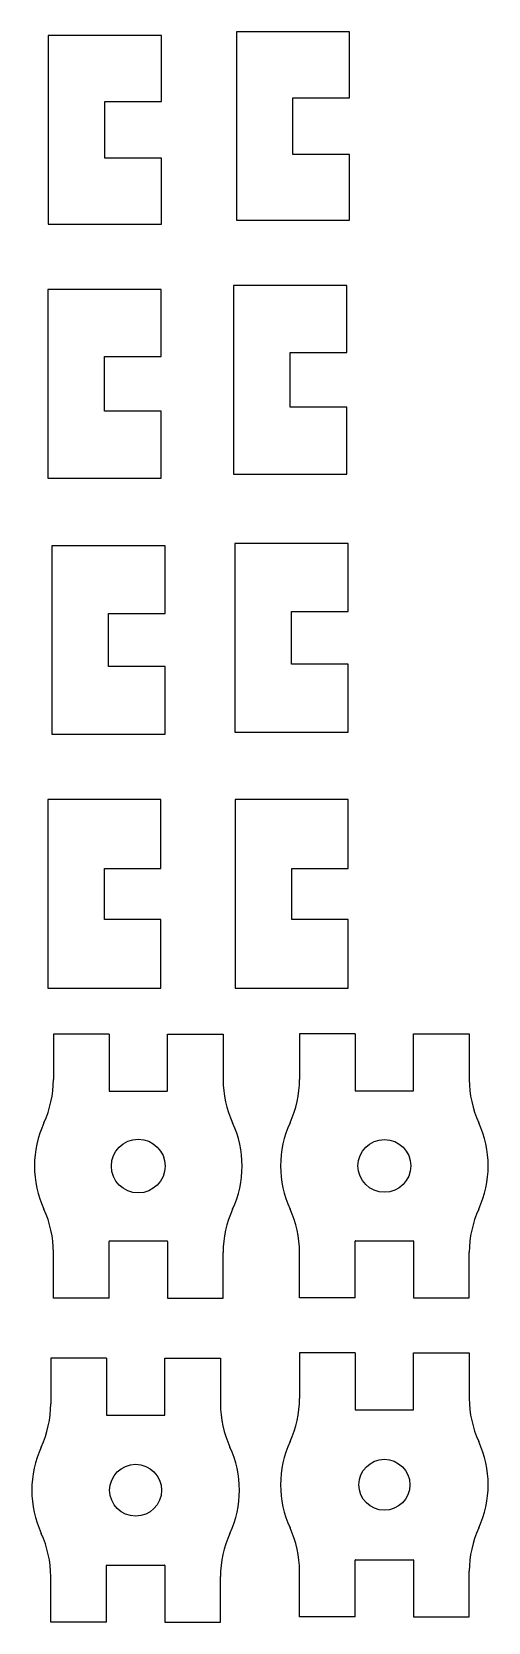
# Model space of a CAD drawing. Extents: x 2.6 to 26.8, y 12.6 to 96.9.
import ezdxf

# ---------------------------------------------------------------- set-up
doc = ezdxf.new("R2010")
doc.units = 0
doc.layers.get('0').update_dxf_attribs({"linetype": 'CONTINUOUS'})

msp = doc.modelspace()

# ---------------------------------------------------------------- linework, layer by layer
at = {"color": 7, "ltscale": 0.25}
for p, q in [((3.464351, 96.729668), (3.464351, 86.729668)), ((13.437268, 96.933197), (13.437268, 86.933197)), ((3.450446, 83.259941), (3.450446, 73.259941)), ((13.285236, 83.469193), (13.285236, 73.469193)), ((3.65812, 69.673599), (3.65812, 59.673603)), ((13.365211, 69.782677), (13.365211, 59.782677)), ((3.443656, 56.202866), (3.443656, 46.202866)), ((13.370166, 56.202866), (13.370166, 46.202866))]:
    msp.add_line(p, q, dxfattribs=at)
at = {"color": 7, "ltscale": 0.15}
for p, q in [((9.464352, 96.729668), (3.464351, 96.729668)), ((19.437267, 96.933197), (13.437268, 96.933197)), ((13.437268, 86.933197), (19.437267, 86.933197)), ((3.464351, 86.729668), (9.464352, 86.729668)), ((9.450445, 83.259941), (3.450446, 83.259941)), ((19.285236, 83.469193), (13.285236, 83.469193)), ((13.285236, 73.469193), (19.285236, 73.469193)), ((3.450446, 73.259941), (9.450445, 73.259941)), ((9.658119, 69.673599), (3.65812, 69.673599)), ((19.365211, 69.782677), (13.365211, 69.782677)), ((3.65812, 59.673603), (9.658119, 59.673603)), ((13.365211, 59.782677), (19.365211, 59.782677)), ((9.443657, 56.202866), (3.443656, 56.202866)), ((19.370167, 56.202866), (13.370166, 56.202866)), ((3.443656, 46.202866), (9.443657, 46.202866)), ((13.370166, 46.202866), (19.370167, 46.202866))]:
    msp.add_line(p, q, dxfattribs=at)
at = {"color": 7, "ltscale": 0.0875}
for p, q in [((9.464352, 93.229668), (9.464352, 96.729668)), ((19.437267, 93.433197), (19.437267, 96.933197)), ((19.437267, 86.933197), (19.437267, 90.433197)), ((9.464352, 86.729668), (9.464352, 90.229668))]:
    msp.add_line(p, q, dxfattribs=at)
at = {"color": 7, "ltscale": 0.075}
for p, q in [((6.464352, 90.229668), (6.464352, 93.229668)), ((6.464352, 93.229668), (9.464352, 93.229668)), ((16.437267, 90.433197), (16.437267, 93.433197)), ((16.437267, 93.433197), (19.437267, 93.433197)), ((19.437267, 90.433197), (16.437267, 90.433197)), ((9.464352, 90.229668), (6.464352, 90.229668)), ((6.450446, 79.709938), (9.450445, 79.709938)), ((16.285236, 79.919189), (19.285236, 79.919189)), ((9.450445, 76.809944), (6.450446, 76.809944)), ((19.285236, 77.019196), (16.285236, 77.019196)), ((6.65812, 66.073601), (9.658119, 66.073601)), ((16.365211, 66.182678), (19.365211, 66.182678)), ((9.658119, 63.273602), (6.65812, 63.273602)), ((19.365211, 63.382675), (16.365211, 63.382675)), ((6.443656, 52.552864), (9.443657, 52.552864)), ((16.370167, 52.552864), (19.370167, 52.552864)), ((9.443657, 49.852867), (6.443656, 49.852867)), ((19.370167, 49.852867), (16.370167, 49.852867)), ((6.689248, 43.767155), (6.689248, 40.767155)), ((9.789248, 40.767155), (9.789248, 43.767155)), ((19.734718, 43.774811), (19.734718, 40.774811)), ((22.834717, 40.774811), (22.834717, 43.774811)), ((6.689249, 29.767155), (6.689249, 32.767155)), ((9.789248, 32.767155), (9.789248, 29.767155)), ((19.734718, 29.774811), (19.734718, 32.774811)), ((22.834717, 32.774811), (22.834717, 29.774811)), ((6.548293, 26.570198), (6.548293, 23.570198)), ((9.648293, 23.570198), (9.648293, 26.570198)), ((19.734718, 26.85977), (19.734718, 23.85977)), ((22.834717, 23.85977), (22.834717, 26.85977)), ((6.548294, 12.570198), (6.548294, 15.570198)), ((9.648293, 15.570198), (9.648293, 12.570198)), ((19.734718, 12.85977), (19.734718, 15.85977)), ((22.834717, 15.85977), (22.834717, 12.85977))]:
    msp.add_line(p, q, dxfattribs=at)
at = {"color": 7, "ltscale": 0.08875}
for p, q in [((9.450445, 79.709938), (9.450445, 83.259941)), ((19.285236, 79.919189), (19.285236, 83.469193)), ((9.450445, 73.259941), (9.450445, 76.809944)), ((19.285236, 73.469193), (19.285236, 77.019196))]:
    msp.add_line(p, q, dxfattribs=at)
at = {"color": 7, "ltscale": 0.0725}
for p, q in [((6.450446, 76.809944), (6.450446, 79.709938)), ((16.285236, 77.019196), (16.285236, 79.919189))]:
    msp.add_line(p, q, dxfattribs=at)
at = {"color": 7, "ltscale": 0.09}
for p, q in [((9.658119, 66.073601), (9.658119, 69.673599)), ((19.365211, 66.182678), (19.365211, 69.782677)), ((9.658119, 59.673603), (9.658119, 63.273602)), ((19.365211, 59.782677), (19.365211, 63.382675))]:
    msp.add_line(p, q, dxfattribs=at)
at = {"color": 7, "ltscale": 0.07}
for p, q in [((6.65812, 63.273602), (6.65812, 66.073601)), ((16.365211, 63.382675), (16.365211, 66.182678))]:
    msp.add_line(p, q, dxfattribs=at)
at = {"color": 7, "ltscale": 0.09125}
for p, q in [((9.443657, 52.552864), (9.443657, 56.202866)), ((19.370167, 52.552864), (19.370167, 56.202866)), ((9.443657, 46.202866), (9.443657, 49.852867)), ((19.370167, 46.202866), (19.370167, 49.852867))]:
    msp.add_line(p, q, dxfattribs=at)
at = {"color": 7, "ltscale": 0.0675}
for p, q in [((6.443656, 49.852867), (6.443656, 52.552864)), ((16.370167, 49.852867), (16.370167, 52.552864))]:
    msp.add_line(p, q, dxfattribs=at)
at = {"color": 7, "ltscale": 0.07375}
for p, q in [((6.689248, 43.767155), (3.739248, 43.767155)), ((9.789248, 43.767155), (12.739248, 43.767155)), ((19.734718, 43.774811), (16.784718, 43.774811)), ((22.834717, 43.774811), (25.784718, 43.774811)), ((6.689249, 29.767155), (3.739248, 29.767155)), ((9.789248, 29.767155), (12.739248, 29.767155)), ((19.734718, 29.774811), (16.784718, 29.774811)), ((22.834717, 29.774811), (25.784718, 29.774811)), ((6.548293, 26.570198), (3.598293, 26.570198)), ((9.648293, 26.570198), (12.598293, 26.570198)), ((19.734718, 26.85977), (16.784718, 26.85977)), ((22.834717, 26.85977), (25.784718, 26.85977)), ((19.734718, 12.85977), (16.784718, 12.85977)), ((22.834717, 12.85977), (25.784718, 12.85977)), ((6.548294, 12.570198), (3.598293, 12.570198)), ((9.648293, 12.570198), (12.598293, 12.570198))]:
    msp.add_line(p, q, dxfattribs=at)
at = {"color": 7, "ltscale": 0.060436}
for p, q in [((3.739248, 43.767155), (3.739248, 41.349731)), ((12.739248, 43.767155), (12.739248, 41.349731)), ((16.784718, 43.774811), (16.784718, 41.357388)), ((25.784718, 43.774811), (25.784718, 41.357388)), ((3.739248, 29.767155), (3.739248, 32.184578)), ((12.739248, 29.767155), (12.739248, 32.184578)), ((16.784718, 29.774811), (16.784718, 32.192234)), ((25.784718, 29.774811), (25.784718, 32.192234)), ((3.598293, 26.570198), (3.598293, 24.152773)), ((12.598293, 26.570198), (12.598293, 24.152775)), ((16.784718, 26.85977), (16.784718, 24.442345)), ((25.784718, 26.85977), (25.784718, 24.442347)), ((16.784718, 12.85977), (16.784718, 15.277194)), ((25.784718, 12.85977), (25.784718, 15.277194)), ((3.598293, 12.570198), (3.598293, 14.987622)), ((12.598293, 12.570198), (12.598293, 14.987622))]:
    msp.add_line(p, q, dxfattribs=at)
at = {"color": 7, "ltscale": 0.07625}
for p, q in [((6.714248, 40.742153), (9.764248, 40.742153)), ((19.759718, 40.749809), (22.809717, 40.749809)), ((6.714248, 32.792156), (9.764248, 32.792156)), ((19.759718, 32.799812), (22.809717, 32.799812)), ((19.759718, 23.83477), (22.809717, 23.83477)), ((6.573293, 23.545198), (9.623293, 23.545198)), ((6.573293, 15.595198), (9.623293, 15.595199)), ((19.759718, 15.884769), (22.809717, 15.88477))]:
    msp.add_line(p, q, dxfattribs=at)
at = {"color": 7}
for centre, radius in [((8.239248, 36.767155), 1.425), ((21.284718, 36.774811), 1.4), ((21.284718, 19.85977), 1.35), ((8.098293, 19.570198), 1.375)]:
    msp.add_circle(centre, radius, dxfattribs=at)
for centre, radius, start, end in [((-1.760752, 41.349731), 5.5, 335.380038, 0.000001), ((18.239248, 41.349731), 5.5, 180.000003, 204.619973), ((11.284718, 41.357388), 5.5, 335.380038, 0.000001), ((31.284718, 41.357388), 5.5, 180.000003, 204.619973), ((6.714248, 40.767155), 0.025, 180.000003, 270.000005), ((9.764248, 40.767155), 0.025, 270.000005, 0.000001), ((19.759718, 40.774811), 0.025, 180.000003, 270.000005), ((22.809717, 40.774811), 0.025, 270.000005, 0.000001), ((8.239248, 36.767155), 5.5, 155.380025, 204.619973), ((8.239248, 36.767155), 5.5, 335.380038, 24.619964), ((21.284718, 36.774811), 5.5, 155.380025, 204.619973), ((21.284718, 36.774811), 5.5, 335.380038, 24.619964), ((-1.760752, 32.184578), 5.5, 0.000001, 24.619964), ((18.239248, 32.184578), 5.5, 155.380025, 180.000003), ((11.284718, 32.192234), 5.5, 0.000001, 24.619964), ((31.284718, 32.192234), 5.5, 155.380025, 180.000003), ((6.714248, 32.767155), 0.025, 90, 180.000003), ((9.764248, 32.767155), 0.025, 0.000001, 90), ((19.759718, 32.774811), 0.025, 90, 180.000003), ((22.809717, 32.774811), 0.025, 0.000001, 90), ((-1.901707, 24.152773), 5.5, 335.380038, 0.000001), ((18.098293, 24.152775), 5.5, 180.000003, 204.619973), ((11.284718, 24.442345), 5.5, 335.380038, 0.000001), ((19.759718, 23.85977), 0.025, 180.000003, 270.000005), ((22.809717, 23.85977), 0.025, 270.000005, 0.000001), ((31.284718, 24.442347), 5.5, 180.000003, 204.619973), ((6.573293, 23.570198), 0.025, 180.000003, 270.000005), ((9.623293, 23.570198), 0.025, 270.000005, 0.000001), ((21.284718, 19.85977), 5.5, 155.380025, 204.619973), ((21.284718, 19.85977), 5.5, 335.380038, 24.619964), ((8.098293, 19.570198), 5.5, 155.380025, 204.619973), ((8.098293, 19.570198), 5.5, 335.380038, 24.619964), ((-1.901707, 14.987622), 5.5, 0.000001, 24.619964), ((18.098293, 14.987622), 5.5, 155.380025, 180.000003), ((11.284718, 15.277194), 5.5, 0.000001, 24.619964), ((31.284718, 15.277194), 5.5, 155.380025, 180.000003), ((6.573293, 15.570198), 0.025, 90, 180.000003), ((9.623293, 15.570198), 0.025, 0.000001, 90), ((19.759718, 15.85977), 0.025, 90, 180.000003), ((22.809717, 15.85977), 0.025, 0.000001, 90)]:
    msp.add_arc(centre, radius, start, end, dxfattribs=at)

doc.saveas('drawing.dxf')
